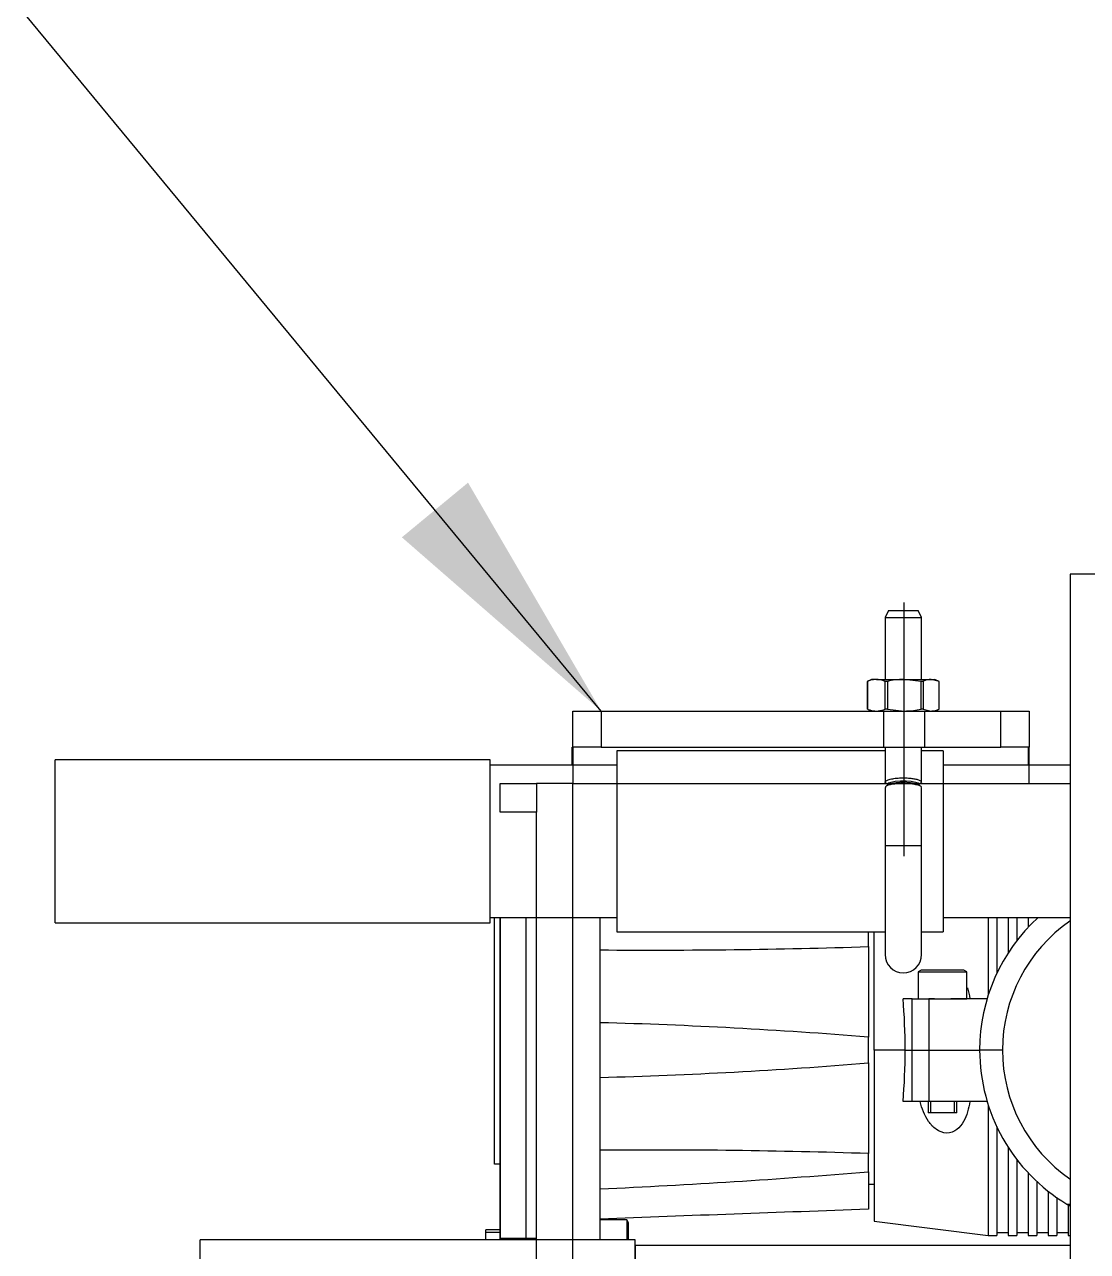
# Model space of a CAD drawing. Extents: x -2384 to 29887, y -2542 to 22350.
# Drawn here: x 1225 to 1411.3, y 1132.9 to 1347.9 of the extents above; entities that cross this region are included whole.
import ezdxf
from ezdxf.lldxf.tags import DXFTag

# ---------------------------------------------------------------- set-up
doc = ezdxf.new("R2010")
doc.units = 0
doc.header["$LTSCALE"] = 63.5
doc.header["$MEASUREMENT"] = 0
doc.linetypes.add('CENTER', pattern=[2, 1.25, -0.25, 0.25, -0.25])
doc.linetypes.add('HIDDEN', pattern=[0.375, 0.25, -0.125])
doc.layers.get('0').update_dxf_attribs({"linetype": 'CONTINUOUS'})
for name, color, linetype in [('$DDT_AUDIT_GENERATED_(10A2)', 7, 'CONTINUOUS'), ('$DDT_AUDIT_GENERATED_(2068)', 7, 'CONTINUOUS'), ('1', 4, 'HIDDEN'), ('2', 2, 'CENTER'), ('3', 3, 'CONTINUOUS'), ('A290-7329-X720', 7, 'CONTINUOUS'), ('LIBRL_A6-BA-5X20', 7, 'CONTINUOUS')]:
    doc.layers.add(name, color=color, linetype=linetype)
doc.styles.add('ROMANS', font='ROMANS.shx')
doc.styles.get("Standard").update_dxf_attribs({"font": 'romans.shx'})
tags = doc.linetypes.add('AM_ISO09W050', pattern=[22.5, 12, -1.5, 3, -1.5, 3, -1.5]).pattern_tags.tags
tags[14:15] = [DXFTag(74, 4), DXFTag(75, 0), DXFTag(340, '0'), DXFTag(46, 1.0), DXFTag(50, 0.0), DXFTag(44, 0.0), DXFTag(45, 0.0)]
tags[12:13] = [DXFTag(74, 4), DXFTag(75, 0), DXFTag(340, '0'), DXFTag(46, 1.0), DXFTag(50, 0.0), DXFTag(44, 0.0), DXFTag(45, 0.0)]
tags[10:11] = [DXFTag(74, 4), DXFTag(75, 0), DXFTag(340, '0'), DXFTag(46, 1.0), DXFTag(50, 0.0), DXFTag(44, 0.0), DXFTag(45, 0.0)]
tags[8:9] = [DXFTag(74, 4), DXFTag(75, 0), DXFTag(340, '0'), DXFTag(46, 1.0), DXFTag(50, 0.0), DXFTag(44, 0.0), DXFTag(45, 0.0)]
tags[6:7] = [DXFTag(74, 4), DXFTag(75, 0), DXFTag(340, '0'), DXFTag(46, 1.0), DXFTag(50, 0.0), DXFTag(44, 0.0), DXFTag(45, 0.0)]
tags[4:5] = [DXFTag(74, 4), DXFTag(75, 0), DXFTag(340, '0'), DXFTag(46, 1.0), DXFTag(50, 0.0), DXFTag(44, 0.0), DXFTag(45, 0.0)]
doc.dimstyles.get("Standard").update_dxf_attribs({"dimtxt": 0.18, "dimasz": 0.18, "dimexe": 0.18, "dimexo": 0.0625, "dimgap": 0.09, "dimtad": 0, "dimtih": 1, "dimtoh": 1, "dimdec": 4, "dimzin": 0, "dimdsep": 46, "dimtxsty": 'Standard', "dimcen": 0.09, "dimadec": 0, "dimazin": 0, "dimtfac": 1, "dimtdec": 4, "dimtofl": 0, "dimtmove": 0, "dimatfit": 3, "dimfxl": 1, "dimtolj": 1, "dimtzin": 0, "dimarcsym": 0})

msp = doc.modelspace()

# ---------------------------------------------------------------- linework, layer by layer
at = {"layer": '$DDT_AUDIT_GENERATED_(10A2)', "color": 6, "linetype": 'Continuous', "ltscale": 25.4}
for p, q in [((1325.88, 1134.87), (1325.88, 1191.38)), ((1393.88, 1191.38), (1393.88, 1177.75)), ((1395.38, 1191.38), (1395.38, 1181.56)), ((1397.38, 1191.38), (1397.38, 1185.18)), ((1398.88, 1191.38), (1398.88, 1187.31)), ((1400.88, 1191.38), (1400.88, 1189.67)), ((1402.38, 1191.38), (1402.38, 1191.17)), ((1372.88, 1186.28), (1372.88, 1188.84)), ((1373.88, 1168.15), (1373.88, 1188.84)), ((1372.88, 1186.28), (1372.88, 1170.41)), ((1380.56, 1177.15), (1378.96, 1177.15)), ((1380.56, 1177.15), (1383.46, 1177.15)), ((1380.56, 1168.15), (1380.56, 1177.15)), ((1384.45, 1177.15), (1383.46, 1177.15)), ((1383.46, 1177.15), (1383.46, 1168.15)), ((1393.69, 1177.15), (1387.32, 1177.15)), ((1372.88, 1165.88), (1372.88, 1170.41)), ((1379.33, 1168.15), (1373.88, 1168.15)), ((1373.88, 1168.15), (1373.88, 1138.15)), ((1379.33, 1168.15), (1373.88, 1168.15)), ((1379.33, 1168.15), (1380.56, 1168.15)), ((1379.33, 1168.15), (1380.56, 1168.15)), ((1380.56, 1159.15), (1380.56, 1168.15)), ((1380.56, 1168.15), (1383.46, 1168.15)), ((1380.56, 1168.15), (1383.46, 1168.15)), ((1383.46, 1168.15), (1383.46, 1159.15)), ((1383.46, 1168.15), (1392.38, 1168.15)), ((1383.46, 1168.15), (1392.38, 1168.15)), ((1396.38, 1168.15), (1392.38, 1168.15)), ((1396.38, 1168.15), (1392.38, 1168.15)), ((1372.88, 1165.88), (1372.88, 1150.02)), ((1380.56, 1159.15), (1378.96, 1159.15)), ((1383.46, 1159.15), (1380.56, 1159.15)), ((1393.69, 1159.15), (1383.46, 1159.15)), ((1393.88, 1158.54), (1393.88, 1135.65)), ((1395.38, 1154.73), (1395.38, 1135.65)), ((1397.38, 1151.12), (1397.38, 1135.65)), ((1372.88, 1146.81), (1372.88, 1150.02)), ((1398.88, 1148.98), (1398.88, 1135.65)), ((1372.88, 1146.81), (1372.88, 1140.24)), ((1400.88, 1146.62), (1400.88, 1135.65)), ((1372.88, 1144.65), (1373.88, 1144.65)), ((1402.38, 1145.13), (1402.38, 1135.65)), ((1404.38, 1143.41), (1404.38, 1135.65)), ((1405.88, 1142.3), (1405.88, 1135.65)), ((1407.66, 1141.15), (1408.21, 1141.15)), ((1407.88, 1141.01), (1407.88, 1135.65)), ((1373.88, 1138.15), (1393.88, 1135.65)), ((1393.88, 1135.65), (1395.38, 1135.65)), ((1395.38, 1136.15), (1397.38, 1136.15)), ((1397.38, 1135.65), (1398.88, 1135.65)), ((1398.88, 1136.15), (1400.88, 1136.15)), ((1400.88, 1135.65), (1402.38, 1135.65)), ((1402.38, 1136.15), (1404.38, 1136.15)), ((1404.38, 1135.65), (1405.88, 1135.65)), ((1405.88, 1136.15), (1407.88, 1136.15)), ((1407.88, 1135.65), (1408.21, 1135.65))]:
    msp.add_line(p, q, dxfattribs=at)
for centre, radius, start, end in [((1423.88, 1168.15), 31.5, 132.4744, 180), ((1423.88, 1168.15), 27.5, 124.7446, 235.2554), ((1335.01, 2345.02), 1159.36, 269.54908, 271.87217), ((1303.17, 313.28), 859.96, 85.35021, 88.48655), ((1423.88, 1168.15), 31.5, 180, 238.9973), ((1303.17, 2023), 859.95, 271.51343, 274.64981), ((1335.01, -8.74), 1159.37, 88.12784, 90.45091), ((1268.34, 2416.83), 1274.31, 272.58787, 274.7055), ((2031.77, -17661.72), 18813.5, 92.007044, 92.150275), ((1423.88, 1168.15), 31.5, 238.9973, 240.162)]:
    msp.add_arc(centre, radius, start, end, dxfattribs=at)
for start_param, end_param in [(1.570796, 1.878985), (1.262607, 1.570796)]:
    msp.add_ellipse((1371.38, 1168.15), major_axis=(0, -29.67), ratio=0.2681, start_param=start_param, end_param=end_param, dxfattribs=at)
msp.add_open_spline([(1390.23, 1179.07), (1390.42, 1178.45), (1390.56, 1177.8), (1390.68, 1177.15)], degree=3, dxfattribs=at)
msp.add_open_spline([(1390.68, 1159.15), (1390.46, 1157.9), (1390.15, 1156.69), (1389.25, 1155.09), (1388.88, 1154.6), (1387.91, 1153.85), (1387.27, 1153.6), (1385.96, 1153.62), (1385.3, 1153.88), (1384.22, 1154.63), (1383.79, 1155.12), (1382.7, 1156.7), (1382.26, 1157.9), (1381.93, 1159.15)], degree=3, knots=[0, 0, 0, 0, 0.25, 0.25, 0.375, 0.375, 0.5, 0.5, 0.625, 0.625, 0.75, 0.75, 1, 1, 1, 1], dxfattribs=at)
at = {"layer": '$DDT_AUDIT_GENERATED_(2068)', "color": 6, "linetype": 'Continuous', "ltscale": 25.4}
for p, q in [((1307.38, 1148.15), (1307.38, 1191.38)), ((1308.38, 1148.15), (1307.38, 1148.15))]:
    msp.add_line(p, q, dxfattribs=at)
for p, q in [((1586.01, 1251.55), (1408.21, 1251.55)), ((1408.21, 1251.55), (1408.21, 1073.75)), ((1376.42, 1245.2), (1375.82, 1243.92)), ((1376.42, 1245.2), (1381.58, 1245.2)), ((1382.17, 1243.92), (1381.58, 1245.2)), ((1375.82, 1243.92), (1375.82, 1233.1)), ((1375.82, 1243.92), (1382.17, 1243.92)), ((1382.17, 1233.1), (1382.17, 1243.92)), ((1373.44, 1233.1), (1372.69, 1232.76)), ((1372.72, 1232.76), (1372.71, 1232.76)), ((1372.71, 1227.89), (1372.71, 1232.76)), ((1372.72, 1232.76), (1372.72, 1227.89)), ((1374.28, 1233.1), (1373.44, 1233.1)), ((1374.28, 1233.1), (1379.17, 1233.1)), ((1376.23, 1232.76), (1375.83, 1232.76)), ((1375.83, 1227.89), (1375.83, 1232.76)), ((1376.23, 1232.76), (1376.23, 1227.89)), ((1382.12, 1232.76), (1379.17, 1233.1)), ((1379.17, 1233.1), (1383.89, 1233.1)), ((1382.12, 1227.89), (1382.12, 1232.76)), ((1382.5, 1232.76), (1382.12, 1232.76)), ((1382.5, 1232.76), (1382.5, 1227.89)), ((1385.29, 1232.76), (1383.89, 1233.1)), ((1383.89, 1233.1), (1384.55, 1233.1)), ((1385.29, 1232.76), (1384.55, 1233.1)), ((1385.29, 1227.89), (1385.29, 1232.76)), ((1372.71, 1227.89), (1373.44, 1227.55)), ((1372.72, 1227.89), (1372.71, 1227.89)), ((1376.23, 1227.89), (1375.83, 1227.89)), ((1376.23, 1227.89), (1379.17, 1227.55)), ((1382.5, 1227.89), (1382.12, 1227.89)), ((1382.5, 1227.89), (1383.89, 1227.55)), ((1384.55, 1227.55), (1385.3, 1227.9)), ((1321.08, 1221.2), (1321.08, 1227.55)), ((1321.08, 1227.55), (1326.08, 1227.55)), ((1326.08, 1227.55), (1326.08, 1221.2)), ((1326.08, 1227.55), (1396.08, 1227.55)), ((1396.08, 1221.2), (1396.08, 1227.55)), ((1396.08, 1227.55), (1401.08, 1227.55)), ((1401.08, 1227.55), (1401.08, 1221.2)), ((1320.91, 1221.2), (1320.91, 1218.05)), ((1326.08, 1221.2), (1321.08, 1221.2)), ((1321.08, 1221.2), (1321.08, 1214.85)), ((1326.08, 1221.2), (1396.08, 1221.2)), ((1357.41, 1220.59), (1328.83, 1220.59)), ((1328.83, 1220.59), (1328.83, 1188.84)), ((1375.82, 1220.59), (1357.41, 1220.59)), ((1375.82, 1221.2), (1375.82, 1215.11)), ((1382.17, 1215.11), (1382.17, 1221.2)), ((1385.98, 1220.59), (1382.17, 1220.59)), ((1385.98, 1220.59), (1385.98, 1188.84)), ((1401.08, 1221.2), (1396.08, 1221.2)), ((1400.91, 1218.05), (1400.91, 1221.2)), ((1401.08, 1214.85), (1401.08, 1221.2)), ((1306.61, 1219), (1230.41, 1219)), ((1230.41, 1204.72), (1230.41, 1219)), ((1306.61, 1204.72), (1306.61, 1219)), ((1328.83, 1218.05), (1306.61, 1218.05)), ((1408.21, 1218.05), (1385.98, 1218.05)), ((1308.38, 1214.85), (1314.73, 1214.85)), ((1308.38, 1209.85), (1308.38, 1214.85)), ((1314.73, 1214.85), (1314.73, 1209.85)), ((1321.08, 1214.85), (1314.73, 1214.85)), ((1321.08, 1214.85), (1401.08, 1214.85)), ((1321.08, 1012.55), (1321.08, 1214.85)), ((1376.06, 1214.86), (1376.34, 1214.71)), ((1381.66, 1214.71), (1381.95, 1214.87)), ((1401.08, 1214.85), (1408.21, 1214.85)), ((1375.82, 1214.18), (1375.82, 1203.92)), ((1376.5, 1214.67), (1376.07, 1214.45)), ((1381.95, 1214.44), (1381.5, 1214.67)), ((1382.17, 1203.92), (1382.17, 1214.18)), ((1314.73, 1209.85), (1308.38, 1209.85)), ((1314.73, 1017.55), (1314.73, 1209.85)), ((1230.41, 1190.43), (1230.41, 1204.72)), ((1306.61, 1190.43), (1306.61, 1204.72)), ((1375.82, 1203.92), (1375.82, 1184.87)), ((1382.17, 1203.92), (1375.82, 1203.92)), ((1382.17, 1184.87), (1382.17, 1203.92)), ((1306.61, 1191.38), (1328.83, 1191.38)), ((1308.38, 1134.87), (1308.38, 1191.38)), ((1385.98, 1191.38), (1408.21, 1191.38)), ((1230.41, 1190.43), (1306.61, 1190.43)), ((1328.83, 1188.84), (1357.41, 1188.84)), ((1357.41, 1188.84), (1375.82, 1188.84)), ((1382.17, 1188.84), (1385.98, 1188.84)), ((1332.01, 1134.87), (1255.81, 1134.87)), ((1255.81, 1120.58), (1255.81, 1134.87)), ((1332.01, 1120.58), (1332.01, 1134.87)), ((1408.21, 1133.91), (1332.01, 1133.91))]:
    msp.add_line(p, q)
at = {"color": 7, "linetype": 'AM_ISO09W050'}
msp.add_line((1332.01, 1133.91), (1332.01, 1107.24), dxfattribs=at)
at = {"flags": 128}
msp.add_lwpolyline([(1376.34, 1214.8), (1376.44, 1214.95), (1376.87, 1215.12), (1377.6, 1215.25), (1378.51, 1215.32), (1379.49, 1215.32), (1380.4, 1215.25), (1381.12, 1215.12), (1381.56, 1214.95), (1381.66, 1214.8)], dxfattribs=at)
for centre, radius, start, end in [((1379, 1206.94), 8.13, 72.1186, 107.8814), ((1379, 1184.87), 3.18, 180, 0)]:
    msp.add_arc(centre, radius, start, end)
for points, knots in [([(1374.28, 1233.1), (1373.93, 1233.08), (1373.41, 1233.03), (1372.9, 1232.83), (1372.72, 1232.76)], [0, 0, 0, 0, 0.653687, 1, 1, 1, 1]), ([(1375.83, 1232.76), (1375.73, 1232.8), (1375.22, 1233.01), (1374.7, 1233.06), (1374.28, 1233.1)], [0, 0, 0, 0, 0.189338, 1, 1, 1, 1]), ([(1379.17, 1233.1), (1378.63, 1233.08), (1377.64, 1233.05), (1376.67, 1232.85), (1376.23, 1232.76)], [0, 0, 0, 0, 0.54364, 1, 1, 1, 1]), ([(1383.89, 1233.1), (1383.64, 1233.08), (1383.17, 1233.05), (1382.71, 1232.85), (1382.5, 1232.76)], [0, 0, 0, 0, 0.54364, 1, 1, 1, 1]), ([(1372.72, 1227.89), (1372.9, 1227.82), (1373.41, 1227.62), (1373.93, 1227.58), (1374.28, 1227.55)], [0, 0, 0, 0, 0.346313, 1, 1, 1, 1]), ([(1374.28, 1227.55), (1374.7, 1227.59), (1375.22, 1227.64), (1375.73, 1227.85), (1375.83, 1227.89)], [0, 0, 0, 0, 0.810662, 1, 1, 1, 1]), ([(1379.17, 1227.55), (1379.71, 1227.57), (1380.7, 1227.6), (1381.67, 1227.8), (1382.12, 1227.89)], [0, 0, 0, 0, 0.54364, 1, 1, 1, 1]), ([(1383.89, 1227.55), (1384.15, 1227.57), (1384.62, 1227.6), (1385.08, 1227.8), (1385.29, 1227.89)], [0, 0, 0, 0, 0.54364, 1, 1, 1, 1]), ([(1376.06, 1214.87), (1375.97, 1214.93), (1375.76, 1215.06), (1375.87, 1215.29), (1376.32, 1215.52), (1377.1, 1215.71), (1378.08, 1215.83), (1379.15, 1215.86), (1380.12, 1215.81), (1380.64, 1215.74), (1380.87, 1215.7)], [0, 0, 0, 0, 0.111218, 0.245609, 0.381227, 0.516037, 0.647946, 0.776222, 0.902213, 1, 1, 1, 1]), ([(1381.58, 1214.57), (1381.34, 1214.63), (1380.87, 1214.73), (1379.87, 1214.82), (1378.8, 1214.85), (1377.76, 1214.8), (1376.85, 1214.69), (1376.19, 1214.52), (1375.84, 1214.34), (1375.86, 1214.22), (1375.87, 1214.18)], [0, 0, 0, 0, 0.134187, 0.268172, 0.399876, 0.53039, 0.66113, 0.793416, 0.928124, 1, 1, 1, 1]), ([(1380.87, 1215.7), (1381.09, 1215.66), (1381.59, 1215.55), (1382.07, 1215.34), (1382.21, 1215.1), (1382.15, 1214.94), (1381.96, 1214.87), (1381.95, 1214.87)], [0, 0, 0, 0, 0.210999, 0.466445, 0.727381, 0.990991, 1, 1, 1, 1]), ([(1382.15, 1214.18), (1382.16, 1214.2), (1382.21, 1214.29), (1382.01, 1214.43), (1381.7, 1214.53), (1381.58, 1214.57)], [0, 0, 0, 0, 0.087007, 0.643378, 1, 1, 1, 1])]:
    msp.add_open_spline(points, degree=3, knots=knots)
at = {"layer": '1'}
for p, q in [((1375.57, 1221.2), (1375.57, 1227.55)), ((1382.77, 1221.2), (1382.77, 1227.55)), ((1308.38, 1135.2), (1314.73, 1135.2))]:
    msp.add_line(p, q, dxfattribs=at)
at = {"layer": '2'}
msp.add_line((1379.17, 1202.15), (1379.17, 1246.6), dxfattribs=at)
at = {"layer": 'A290-7329-X720', "color": 6, "linetype": 'Continuous', "ltscale": 25.4}
for p, q in [((1308.38, 1191.38), (1308.38, 1134.87)), ((1312.88, 1191.38), (1312.88, 1134.87))]:
    msp.add_line(p, q, dxfattribs=at)
at = {"layer": 'LIBRL_A6-BA-5X20', "color": 6, "linetype": 'Continuous', "ltscale": 25.4}
for p, q in [((1382.15, 1182.15), (1381.63, 1181.85)), ((1381.63, 1181.85), (1381.63, 1177.15)), ((1381.63, 1181.85), (1390.13, 1181.85)), ((1389.61, 1182.15), (1382.15, 1182.15)), ((1390.13, 1181.85), (1389.61, 1182.15)), ((1390.13, 1177.15), (1390.13, 1181.85)), ((1383.46, 1177.15), (1390.13, 1177.15)), ((1383.38, 1159.15), (1383.38, 1157.15)), ((1383.81, 1157.15), (1383.81, 1159.15)), ((1387.95, 1157.15), (1387.95, 1159.15)), ((1388.38, 1157.15), (1388.38, 1159.15)), ((1388.38, 1157.15), (1383.38, 1157.15)), ((1330.58, 1138.4), (1325.88, 1138.4)), ((1330.88, 1137.88), (1330.58, 1138.4)), ((1330.58, 1138.4), (1330.58, 1134.87)), ((1330.88, 1134.87), (1330.88, 1137.88)), ((1305.88, 1134.87), (1305.88, 1136.65)), ((1308.38, 1136.65), (1305.88, 1136.65)), ((1305.88, 1136.21), (1308.38, 1136.21))]:
    msp.add_line(p, q, dxfattribs=at)

# ---------------------------------------------------------------- leaders
at = {"layer": '3'}
msp.add_leader([(1326.08, 1227.55), (1149.57, 1441.08)], dimstyle='Standard', override={"dimscale": 254, "dimexe": 0.06, "dimgap": 0.09, "dimtad": 0, "dimdec": 2, "dimzin": 4, "dimtxsty": 'ROMANS', "dimtix": 1, "dimatfit": 1}, dxfattribs=at)

doc.saveas('drawing.dxf')
